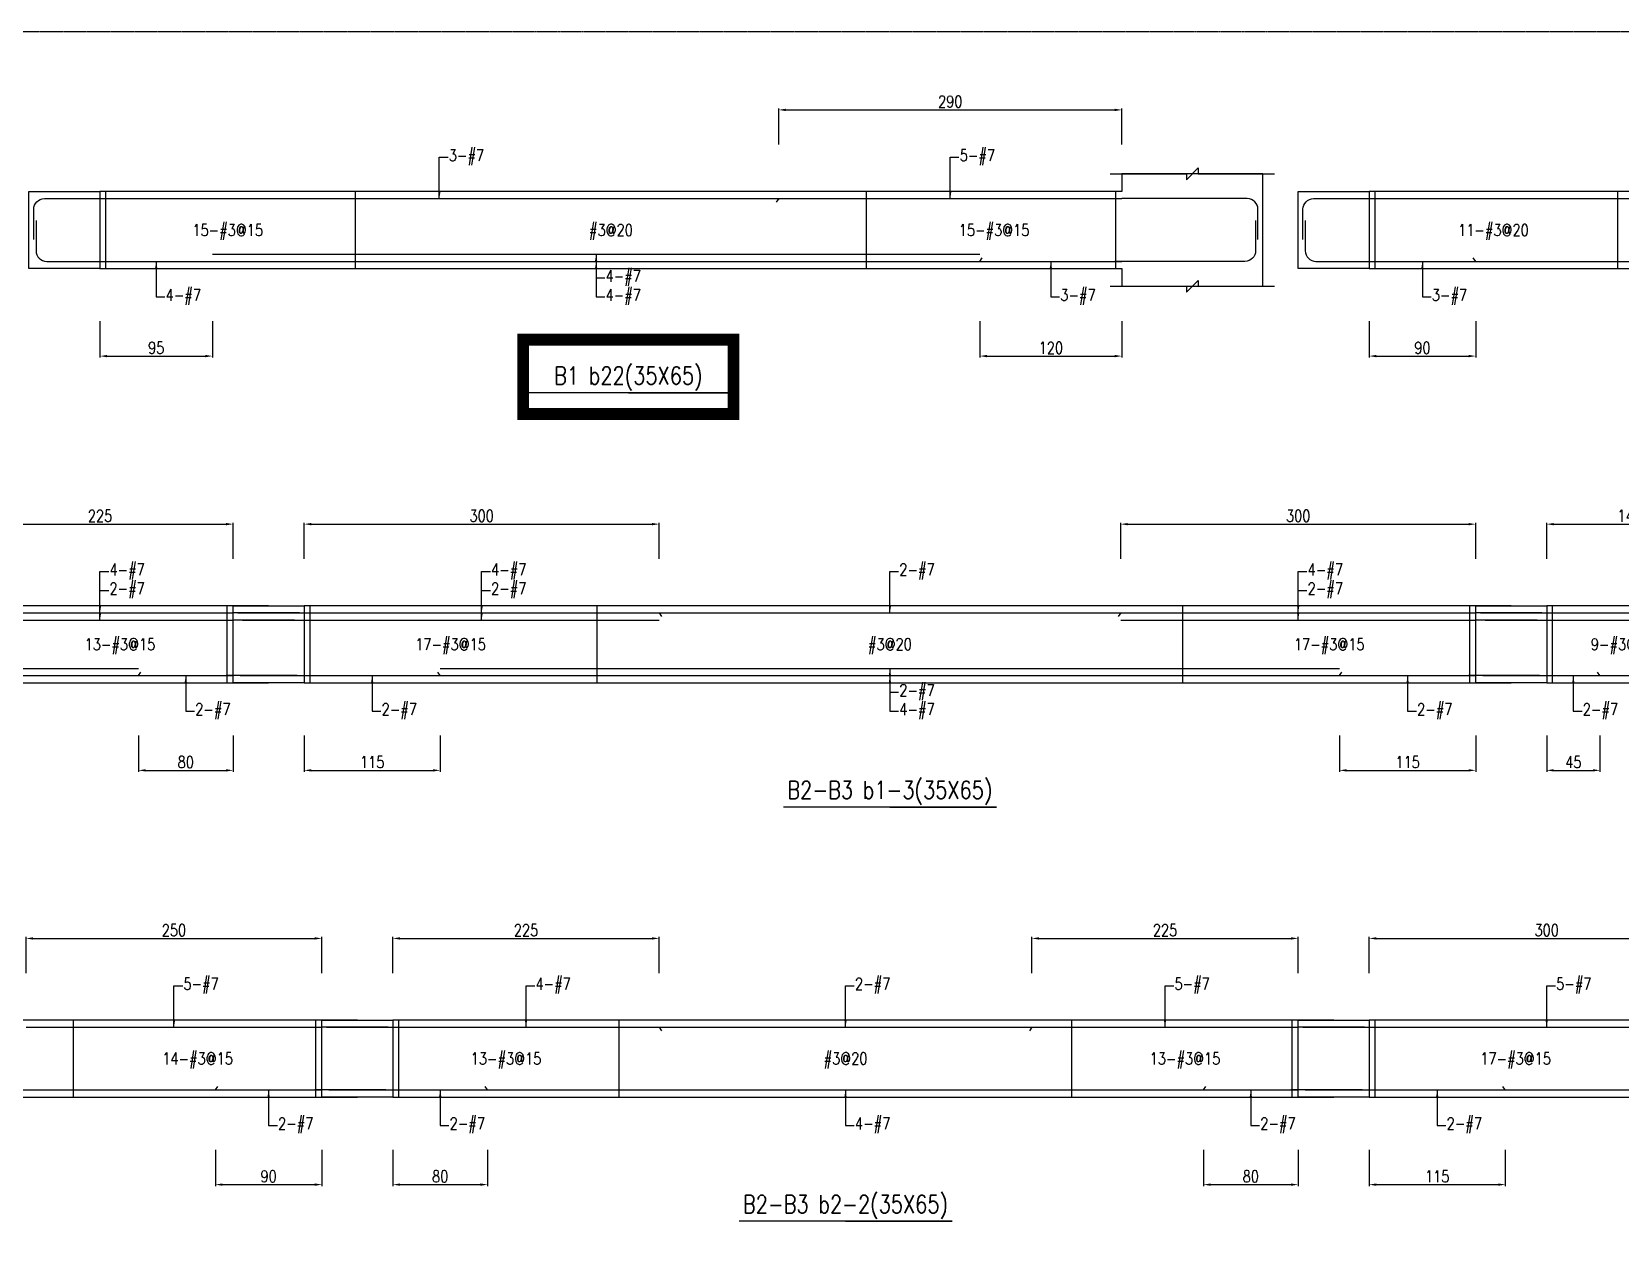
# Model space of a CAD drawing. Header units: millimetres. Extents: x 0 to 84580, y -12276 to 4373.
# Drawn here: x 78877 to 80219, y 1034 to 2069 of the extents above; entities that cross this region are included whole.
import ezdxf
from ezdxf.enums import TextEntityAlignment as Align

# ---------------------------------------------------------------- set-up
doc = ezdxf.new("R2010")
doc.units = ezdxf.units.MM
doc.header["$MEASUREMENT"] = 0
doc.linetypes.add('CENTER', pattern=[2, 1.25, -0.25, 0.25, -0.25])
doc.layers.add('S-CLOUD_2022-0711', color=10, linetype='Continuous', lineweight=0)
for name, color, linetype in [('S-DIM', 2, 'Continuous'), ('S-GRID', 1, 'CENTER'), ('S-LEADER', 2, 'Continuous'), ('S-RC', 130, 'Continuous'), ('S-REINF', 6, 'Continuous'), ('S-TEXT', 2, 'Continuous')]:
    doc.layers.add(name, color=color, linetype=linetype)
doc.styles.add('CS4', font='romans.shx', dxfattribs={"width": 0.8, "bigfont": 'lsp.shx'})
doc.styles.get("Standard").update_dxf_attribs({"font": 'arial.ttf'})
doc.dimstyles.new('ISO-25', dxfattribs={"dimtxt": 2.5, "dimasz": 2.5, "dimexe": 1.25, "dimexo": 0.625, "dimtad": 1, "dimtxsty": 'Standard', "dimcen": 2.5, "dimadec": 0, "dimazin": 0, "dimtfac": 1, "dimtmove": 0, "dimatfit": 3, "dimfxl": 0, "dimarcsym": 0})

# ---------------------------------------------------------------- blocks, each defined once
blk = doc.blocks.new('*D2161')
at = {"layer": 'DEFPOINTS', "color": 0, "transparency": 16777216}
for p in [(79798, 2003), (79508, 1973), (79798, 1973)]:
    blk.add_point(p, dxfattribs=at)
at = {"layer": 'S-DIM', "color": 0, "lineweight": -2, "transparency": 16777216}
for p, q in [((79508, 1973.625), (79508, 2004.25)), ((79514, 2003), (79792, 2003)), ((79798, 1973.625), (79798, 2004.25))]:
    blk.add_line(p, q, dxfattribs=at)
at = {"layer": 'S-DIM', "color": 0, "transparency": 16777216}
for points in [[(79514, 2004), (79514, 2002), (79508, 2003)], [(79792, 2004), (79792, 2002), (79798, 2003)]]:
    blk.add_solid(points, dxfattribs=at)
at = {"layer": 'S-DIM', "color": 0, "transparency": 16777216, "insert": (79653, 2010), "char_height": 10, "attachment_point": 5, "style": 'CS4'}
blk.add_mtext('290', dxfattribs=at)
blk = doc.blocks.new('*D2162')
at = {"layer": 'DEFPOINTS', "color": 0, "transparency": 16777216}
for p in [(78934.5, 1825), (79029.5, 1825), (79029.5, 1795)]:
    blk.add_point(p, dxfattribs=at)
at = {"layer": 'S-DIM', "color": 0, "lineweight": -2, "transparency": 16777216}
for p, q in [((78934.5, 1824.375), (78934.5, 1793.75)), ((79029.5, 1824.375), (79029.5, 1793.75)), ((78940.5, 1795), (79023.5, 1795))]:
    blk.add_line(p, q, dxfattribs=at)
at = {"layer": 'S-DIM', "color": 0, "transparency": 16777216}
for points in [[(78940.5, 1796), (78940.5, 1794), (78934.5, 1795)], [(79023.5, 1796), (79023.5, 1794), (79029.5, 1795)]]:
    blk.add_solid(points, dxfattribs=at)
at = {"layer": 'S-DIM', "color": 0, "transparency": 16777216, "insert": (78982, 1802), "char_height": 10, "attachment_point": 5, "style": 'CS4'}
blk.add_mtext('95', dxfattribs=at)
blk = doc.blocks.new('*D2163')
at = {"layer": 'DEFPOINTS', "color": 0, "transparency": 16777216}
for p in [(79678, 1825), (79798, 1825), (79798, 1795)]:
    blk.add_point(p, dxfattribs=at)
at = {"layer": 'S-DIM', "color": 0, "lineweight": -2, "transparency": 16777216}
for p, q in [((79678, 1824.375), (79678, 1793.75)), ((79798, 1824.375), (79798, 1793.75)), ((79684, 1795), (79792, 1795))]:
    blk.add_line(p, q, dxfattribs=at)
at = {"layer": 'S-DIM', "color": 0, "transparency": 16777216}
for points in [[(79684, 1796), (79684, 1794), (79678, 1795)], [(79792, 1796), (79792, 1794), (79798, 1795)]]:
    blk.add_solid(points, dxfattribs=at)
at = {"layer": 'S-DIM', "color": 0, "transparency": 16777216, "insert": (79738, 1802), "char_height": 10, "attachment_point": 5, "style": 'CS4'}
blk.add_mtext('120', dxfattribs=at)
blk = doc.blocks.new('*D2165')
at = {"layer": 'DEFPOINTS', "color": 0, "transparency": 16777216}
for p in [(80007, 1825), (80097, 1825), (80097, 1795)]:
    blk.add_point(p, dxfattribs=at)
at = {"layer": 'S-DIM', "color": 0, "lineweight": -2, "transparency": 16777216}
for p, q in [((80007, 1824.375), (80007, 1793.75)), ((80097, 1824.375), (80097, 1793.75)), ((80013, 1795), (80091, 1795))]:
    blk.add_line(p, q, dxfattribs=at)
at = {"layer": 'S-DIM', "color": 0, "transparency": 16777216}
for points in [[(80013, 1796), (80013, 1794), (80007, 1795)], [(80091, 1796), (80091, 1794), (80097, 1795)]]:
    blk.add_solid(points, dxfattribs=at)
at = {"layer": 'S-DIM', "color": 0, "transparency": 16777216, "insert": (80052, 1802), "char_height": 10, "attachment_point": 5, "style": 'CS4'}
blk.add_mtext('90', dxfattribs=at)
blk = doc.blocks.new('*D2168')
at = {"layer": 'DEFPOINTS', "color": 0, "transparency": 16777216}
for p in [(79047, 1653), (78822, 1623), (79047, 1623)]:
    blk.add_point(p, dxfattribs=at)
at = {"layer": 'S-DIM', "color": 0, "lineweight": -2, "transparency": 16777216}
for p, q in [((78822, 1623.625), (78822, 1654.25)), ((78828, 1653), (79041, 1653)), ((79047, 1623.625), (79047, 1654.25))]:
    blk.add_line(p, q, dxfattribs=at)
at = {"layer": 'S-DIM', "color": 0, "transparency": 16777216}
for points in [[(78828, 1654), (78828, 1652), (78822, 1653)], [(79041, 1654), (79041, 1652), (79047, 1653)]]:
    blk.add_solid(points, dxfattribs=at)
at = {"layer": 'S-DIM', "color": 0, "transparency": 16777216, "insert": (78934.5, 1660), "char_height": 10, "attachment_point": 5, "style": 'CS4'}
blk.add_mtext('225', dxfattribs=at)
blk = doc.blocks.new('*D2170')
at = {"layer": 'DEFPOINTS', "color": 0, "transparency": 16777216}
for p in [(78967, 1475), (79047, 1475), (79047, 1445)]:
    blk.add_point(p, dxfattribs=at)
at = {"layer": 'S-DIM', "color": 0, "lineweight": -2, "transparency": 16777216}
for p, q in [((78967, 1474.375), (78967, 1443.75)), ((79047, 1474.375), (79047, 1443.75)), ((78973, 1445), (79041, 1445))]:
    blk.add_line(p, q, dxfattribs=at)
at = {"layer": 'S-DIM', "color": 0, "transparency": 16777216}
for points in [[(78973, 1446), (78973, 1444), (78967, 1445)], [(79041, 1446), (79041, 1444), (79047, 1445)]]:
    blk.add_solid(points, dxfattribs=at)
at = {"layer": 'S-DIM', "color": 0, "transparency": 16777216, "insert": (79007, 1452), "char_height": 10, "attachment_point": 5, "style": 'CS4'}
blk.add_mtext('80', dxfattribs=at)
blk = doc.blocks.new('*D2171')
at = {"layer": 'DEFPOINTS', "color": 0, "transparency": 16777216}
for p in [(79407, 1653), (79107, 1623), (79407, 1623)]:
    blk.add_point(p, dxfattribs=at)
at = {"layer": 'S-DIM', "color": 0, "lineweight": -2, "transparency": 16777216}
for p, q in [((79107, 1623.625), (79107, 1654.25)), ((79113, 1653), (79401, 1653)), ((79407, 1623.625), (79407, 1654.25))]:
    blk.add_line(p, q, dxfattribs=at)
at = {"layer": 'S-DIM', "color": 0, "transparency": 16777216}
for points in [[(79113, 1654), (79113, 1652), (79107, 1653)], [(79401, 1654), (79401, 1652), (79407, 1653)]]:
    blk.add_solid(points, dxfattribs=at)
at = {"layer": 'S-DIM', "color": 0, "transparency": 16777216, "insert": (79257, 1660), "char_height": 10, "attachment_point": 5, "style": 'CS4'}
blk.add_mtext('300', dxfattribs=at)
blk = doc.blocks.new('*D2172')
at = {"layer": 'DEFPOINTS', "color": 0, "transparency": 16777216}
for p in [(80097, 1653), (79797, 1623), (80097, 1623)]:
    blk.add_point(p, dxfattribs=at)
at = {"layer": 'S-DIM', "color": 0, "lineweight": -2, "transparency": 16777216}
for p, q in [((79797, 1623.625), (79797, 1654.25)), ((79803, 1653), (80091, 1653)), ((80097, 1623.625), (80097, 1654.25))]:
    blk.add_line(p, q, dxfattribs=at)
at = {"layer": 'S-DIM', "color": 0, "transparency": 16777216}
for points in [[(79803, 1654), (79803, 1652), (79797, 1653)], [(80091, 1654), (80091, 1652), (80097, 1653)]]:
    blk.add_solid(points, dxfattribs=at)
at = {"layer": 'S-DIM', "color": 0, "transparency": 16777216, "insert": (79947, 1660), "char_height": 10, "attachment_point": 5, "style": 'CS4'}
blk.add_mtext('300', dxfattribs=at)
blk = doc.blocks.new('*D2173')
at = {"layer": 'DEFPOINTS', "color": 0, "transparency": 16777216}
for p in [(79107, 1475), (79222, 1475), (79222, 1445)]:
    blk.add_point(p, dxfattribs=at)
at = {"layer": 'S-DIM', "color": 0, "lineweight": -2, "transparency": 16777216}
for p, q in [((79107, 1474.375), (79107, 1443.75)), ((79222, 1474.375), (79222, 1443.75)), ((79113, 1445), (79216, 1445))]:
    blk.add_line(p, q, dxfattribs=at)
at = {"layer": 'S-DIM', "color": 0, "transparency": 16777216}
for points in [[(79113, 1446), (79113, 1444), (79107, 1445)], [(79216, 1446), (79216, 1444), (79222, 1445)]]:
    blk.add_solid(points, dxfattribs=at)
at = {"layer": 'S-DIM', "color": 0, "transparency": 16777216, "insert": (79164.5, 1452), "char_height": 10, "attachment_point": 5, "style": 'CS4'}
blk.add_mtext('115', dxfattribs=at)
blk = doc.blocks.new('*D2174')
at = {"layer": 'DEFPOINTS', "color": 0, "transparency": 16777216}
for p in [(79982, 1475), (80097, 1475), (80097, 1445)]:
    blk.add_point(p, dxfattribs=at)
at = {"layer": 'S-DIM', "color": 0, "lineweight": -2, "transparency": 16777216}
for p, q in [((79982, 1474.375), (79982, 1443.75)), ((80097, 1474.375), (80097, 1443.75)), ((79988, 1445), (80091, 1445))]:
    blk.add_line(p, q, dxfattribs=at)
at = {"layer": 'S-DIM', "color": 0, "transparency": 16777216}
for points in [[(79988, 1446), (79988, 1444), (79982, 1445)], [(80091, 1446), (80091, 1444), (80097, 1445)]]:
    blk.add_solid(points, dxfattribs=at)
at = {"layer": 'S-DIM', "color": 0, "transparency": 16777216, "insert": (80039.5, 1452), "char_height": 10, "attachment_point": 5, "style": 'CS4'}
blk.add_mtext('115', dxfattribs=at)
blk = doc.blocks.new('*D2175')
at = {"layer": 'DEFPOINTS', "color": 0, "transparency": 16777216}
for p in [(80297, 1653), (80157, 1623), (80297, 1623)]:
    blk.add_point(p, dxfattribs=at)
at = {"layer": 'S-DIM', "color": 0, "lineweight": -2, "transparency": 16777216}
for p, q in [((80157, 1623.625), (80157, 1654.25)), ((80163, 1653), (80291, 1653)), ((80297, 1623.625), (80297, 1654.25))]:
    blk.add_line(p, q, dxfattribs=at)
at = {"layer": 'S-DIM', "color": 0, "transparency": 16777216}
for points in [[(80163, 1654), (80163, 1652), (80157, 1653)], [(80291, 1654), (80291, 1652), (80297, 1653)]]:
    blk.add_solid(points, dxfattribs=at)
at = {"layer": 'S-DIM', "color": 0, "transparency": 16777216, "insert": (80227, 1660), "char_height": 10, "attachment_point": 5, "style": 'CS4'}
blk.add_mtext('140', dxfattribs=at)
blk = doc.blocks.new('*D2176')
at = {"layer": 'DEFPOINTS', "color": 0, "transparency": 16777216}
for p in [(80157, 1475), (80202, 1475), (80202, 1445)]:
    blk.add_point(p, dxfattribs=at)
at = {"layer": 'S-DIM', "color": 0, "lineweight": -2, "transparency": 16777216}
for p, q in [((80157, 1474.375), (80157, 1443.75)), ((80202, 1474.375), (80202, 1443.75)), ((80163, 1445), (80196, 1445))]:
    blk.add_line(p, q, dxfattribs=at)
at = {"layer": 'S-DIM', "color": 0, "transparency": 16777216}
for points in [[(80163, 1446), (80163, 1444), (80157, 1445)], [(80196, 1446), (80196, 1444), (80202, 1445)]]:
    blk.add_solid(points, dxfattribs=at)
at = {"layer": 'S-DIM', "color": 0, "transparency": 16777216, "insert": (80179.5, 1452), "char_height": 10, "attachment_point": 5, "style": 'CS4'}
blk.add_mtext('45', dxfattribs=at)
blk = doc.blocks.new('*D2059')
at = {"layer": 'DEFPOINTS', "color": 0, "transparency": 16777216}
for p in [(79122, 1303), (78872, 1273), (79122, 1273)]:
    blk.add_point(p, dxfattribs=at)
at = {"layer": 'S-DIM', "color": 0, "lineweight": -2, "transparency": 16777216}
for p, q in [((78872, 1273.625), (78872, 1304.25)), ((78878, 1303), (79116, 1303)), ((79122, 1273.625), (79122, 1304.25))]:
    blk.add_line(p, q, dxfattribs=at)
at = {"layer": 'S-DIM', "color": 0, "transparency": 16777216}
for points in [[(78878, 1304), (78878, 1302), (78872, 1303)], [(79116, 1304), (79116, 1302), (79122, 1303)]]:
    blk.add_solid(points, dxfattribs=at)
at = {"layer": 'S-DIM', "color": 0, "transparency": 16777216, "insert": (78997, 1310), "char_height": 10, "attachment_point": 5, "style": 'CS4'}
blk.add_mtext('250', dxfattribs=at)
blk = doc.blocks.new('*D2060')
at = {"layer": 'DEFPOINTS', "color": 0, "transparency": 16777216}
for p in [(79032, 1125), (79122, 1125), (79122, 1095)]:
    blk.add_point(p, dxfattribs=at)
at = {"layer": 'S-DIM', "color": 0, "lineweight": -2, "transparency": 16777216}
for p, q in [((79032, 1124.375), (79032, 1093.75)), ((79122, 1124.375), (79122, 1093.75)), ((79038, 1095), (79116, 1095))]:
    blk.add_line(p, q, dxfattribs=at)
at = {"layer": 'S-DIM', "color": 0, "transparency": 16777216}
for points in [[(79038, 1096), (79038, 1094), (79032, 1095)], [(79116, 1096), (79116, 1094), (79122, 1095)]]:
    blk.add_solid(points, dxfattribs=at)
at = {"layer": 'S-DIM', "color": 0, "transparency": 16777216, "insert": (79077, 1102), "char_height": 10, "attachment_point": 5, "style": 'CS4'}
blk.add_mtext('90', dxfattribs=at)
blk = doc.blocks.new('*D2061')
at = {"layer": 'DEFPOINTS', "color": 0, "transparency": 16777216}
for p in [(79407, 1303), (79182, 1273), (79407, 1273)]:
    blk.add_point(p, dxfattribs=at)
at = {"layer": 'S-DIM', "color": 0, "lineweight": -2, "transparency": 16777216}
for p, q in [((79182, 1273.625), (79182, 1304.25)), ((79188, 1303), (79401, 1303)), ((79407, 1273.625), (79407, 1304.25))]:
    blk.add_line(p, q, dxfattribs=at)
at = {"layer": 'S-DIM', "color": 0, "transparency": 16777216}
for points in [[(79188, 1304), (79188, 1302), (79182, 1303)], [(79401, 1304), (79401, 1302), (79407, 1303)]]:
    blk.add_solid(points, dxfattribs=at)
at = {"layer": 'S-DIM', "color": 0, "transparency": 16777216, "insert": (79294.5, 1310), "char_height": 10, "attachment_point": 5, "style": 'CS4'}
blk.add_mtext('225', dxfattribs=at)
blk = doc.blocks.new('*D2062')
at = {"layer": 'DEFPOINTS', "color": 0, "transparency": 16777216}
for p in [(79947, 1303), (79722, 1273), (79947, 1273)]:
    blk.add_point(p, dxfattribs=at)
at = {"layer": 'S-DIM', "color": 0, "lineweight": -2, "transparency": 16777216}
for p, q in [((79722, 1273.625), (79722, 1304.25)), ((79728, 1303), (79941, 1303)), ((79947, 1273.625), (79947, 1304.25))]:
    blk.add_line(p, q, dxfattribs=at)
at = {"layer": 'S-DIM', "color": 0, "transparency": 16777216}
for points in [[(79728, 1304), (79728, 1302), (79722, 1303)], [(79941, 1304), (79941, 1302), (79947, 1303)]]:
    blk.add_solid(points, dxfattribs=at)
at = {"layer": 'S-DIM', "color": 0, "transparency": 16777216, "insert": (79834.5, 1310), "char_height": 10, "attachment_point": 5, "style": 'CS4'}
blk.add_mtext('225', dxfattribs=at)
blk = doc.blocks.new('*D2063')
at = {"layer": 'DEFPOINTS', "color": 0, "transparency": 16777216}
for p in [(79182, 1125), (79262, 1125), (79262, 1095)]:
    blk.add_point(p, dxfattribs=at)
at = {"layer": 'S-DIM', "color": 0, "lineweight": -2, "transparency": 16777216}
for p, q in [((79182, 1124.375), (79182, 1093.75)), ((79262, 1124.375), (79262, 1093.75)), ((79188, 1095), (79256, 1095))]:
    blk.add_line(p, q, dxfattribs=at)
at = {"layer": 'S-DIM', "color": 0, "transparency": 16777216}
for points in [[(79188, 1096), (79188, 1094), (79182, 1095)], [(79256, 1096), (79256, 1094), (79262, 1095)]]:
    blk.add_solid(points, dxfattribs=at)
at = {"layer": 'S-DIM', "color": 0, "transparency": 16777216, "insert": (79222, 1102), "char_height": 10, "attachment_point": 5, "style": 'CS4'}
blk.add_mtext('80', dxfattribs=at)
blk = doc.blocks.new('*D2064')
at = {"layer": 'DEFPOINTS', "color": 0, "transparency": 16777216}
for p in [(79867, 1125), (79947, 1125), (79947, 1095)]:
    blk.add_point(p, dxfattribs=at)
at = {"layer": 'S-DIM', "color": 0, "lineweight": -2, "transparency": 16777216}
for p, q in [((79867, 1124.375), (79867, 1093.75)), ((79947, 1124.375), (79947, 1093.75)), ((79873, 1095), (79941, 1095))]:
    blk.add_line(p, q, dxfattribs=at)
at = {"layer": 'S-DIM', "color": 0, "transparency": 16777216}
for points in [[(79873, 1096), (79873, 1094), (79867, 1095)], [(79941, 1096), (79941, 1094), (79947, 1095)]]:
    blk.add_solid(points, dxfattribs=at)
at = {"layer": 'S-DIM', "color": 0, "transparency": 16777216, "insert": (79907, 1102), "char_height": 10, "attachment_point": 5, "style": 'CS4'}
blk.add_mtext('80', dxfattribs=at)
blk = doc.blocks.new('*D2065')
at = {"layer": 'DEFPOINTS', "color": 0, "transparency": 16777216}
for p in [(80307, 1303), (80007, 1273), (80307, 1273)]:
    blk.add_point(p, dxfattribs=at)
at = {"layer": 'S-DIM', "color": 0, "lineweight": -2, "transparency": 16777216}
for p, q in [((80007, 1273.625), (80007, 1304.25)), ((80013, 1303), (80301, 1303)), ((80307, 1273.625), (80307, 1304.25))]:
    blk.add_line(p, q, dxfattribs=at)
at = {"layer": 'S-DIM', "color": 0, "transparency": 16777216}
for points in [[(80013, 1304), (80013, 1302), (80007, 1303)], [(80301, 1304), (80301, 1302), (80307, 1303)]]:
    blk.add_solid(points, dxfattribs=at)
at = {"layer": 'S-DIM', "color": 0, "transparency": 16777216, "insert": (80157, 1310), "char_height": 10, "attachment_point": 5, "style": 'CS4'}
blk.add_mtext('300', dxfattribs=at)
blk = doc.blocks.new('*D2066')
at = {"layer": 'DEFPOINTS', "color": 0, "transparency": 16777216}
for p in [(80007, 1125), (80122, 1125), (80122, 1095)]:
    blk.add_point(p, dxfattribs=at)
at = {"layer": 'S-DIM', "color": 0, "lineweight": -2, "transparency": 16777216}
for p, q in [((80007, 1124.375), (80007, 1093.75)), ((80122, 1124.375), (80122, 1093.75)), ((80013, 1095), (80116, 1095))]:
    blk.add_line(p, q, dxfattribs=at)
at = {"layer": 'S-DIM', "color": 0, "transparency": 16777216}
for points in [[(80013, 1096), (80013, 1094), (80007, 1095)], [(80116, 1096), (80116, 1094), (80122, 1095)]]:
    blk.add_solid(points, dxfattribs=at)
at = {"layer": 'S-DIM', "color": 0, "transparency": 16777216, "insert": (80064.5, 1102), "char_height": 10, "attachment_point": 5, "style": 'CS4'}
blk.add_mtext('115', dxfattribs=at)

msp = doc.modelspace()

# ---------------------------------------------------------------- linework, layer by layer
at = {"layer": 'S-CLOUD_2022-0711'}
msp.add_lwpolyline([(79292.14, 1746, 10, 10, 0), (79469.86, 1746, 10, 10, 0), (79469.86, 1808.86, 10, 10, 0), (79292.14, 1808.86, 10, 10, 0), (79292.14, 1746, 0, 0, 0)], format="xyseb", dxfattribs=at)
at = {"layer": 'S-GRID'}
msp.add_lwpolyline([(78122, 0), (81351, 0), (81351, 2069), (78122, 2069), (78122, 0)], dxfattribs=at)
msp.add_lwpolyline([(78122, 0), (81351, 0), (81351, 2069), (78122, 2069), (78122, 0)], dxfattribs=at)
at = {"layer": 'S-RC'}
for points in [[(79788, 1949), (79852.5, 1948.987), (79852.499, 1943.987), (79862.501, 1953.985), (79862.5, 1948.985), (79927, 1948.973)], [(79798, 1869), (79798, 1854), (79917, 1854), (79917, 1949), (79798, 1949), (79798, 1934)], [(78934.5, 1869), (78874.5, 1869), (78874.5, 1934), (78934.5, 1934), (78934.5, 1869)], [(79798, 1934), (78934.5, 1934)], [(80007, 1869), (79947, 1869), (79947, 1934), (80007, 1934), (80007, 1869)], [(80877, 1934), (80007, 1934)], [(78934.5, 1869), (79798, 1869)], [(80007, 1869), (80877, 1869)], [(79788, 1854), (79852.5, 1853.987), (79852.499, 1848.987), (79862.501, 1858.985), (79862.5, 1853.985), (79927, 1853.973)], [(79381, 1764), (79471, 1764), (79291, 1764)], [(79077, 1584), (78282, 1584)], [(79107, 1519), (79047, 1519), (79047, 1584), (79107, 1584), (79107, 1519)], [(79107, 1519), (79047, 1519), (79047, 1584), (79107, 1584), (79107, 1519)], [(80127, 1584), (79107, 1584)], [(80157, 1519), (80097, 1519), (80097, 1584), (80157, 1584), (80157, 1519)], [(80157, 1519), (80097, 1519), (80097, 1584), (80157, 1584), (80157, 1519)], [(80697, 1584), (80157, 1584)], [(78282, 1519), (79077, 1519)], [(79107, 1519), (80127, 1519)], [(80157, 1519), (80697, 1519)], [(79602, 1414), (79692, 1414), (79512, 1414)], [(79152, 1234), (78282, 1234)], [(79182, 1169), (79122, 1169), (79122, 1234), (79182, 1234), (79182, 1169)], [(79182, 1169), (79122, 1169), (79122, 1234), (79182, 1234), (79182, 1169)], [(79977, 1234), (79182, 1234)], [(80007, 1169), (79947, 1169), (79947, 1234), (80007, 1234), (80007, 1169)], [(80007, 1169), (79947, 1169), (79947, 1234), (80007, 1234), (80007, 1169)], [(81027, 1234), (80007, 1234)], [(78282, 1169), (79152, 1169)], [(79182, 1169), (79977, 1169)], [(80007, 1169), (81027, 1169)], [(79564.5, 1064), (79654.5, 1064), (79474.5, 1064)]]:
    msp.add_lwpolyline(points, dxfattribs=at)
at = {"layer": 'S-REINF', "color": 1}
for points in [[(78939.5, 1869), (78939.5, 1934)], [(79150.375, 1869), (79150.375, 1934)], [(79582.125, 1869), (79582.125, 1934)], [(79793, 1869), (79793, 1934)], [(80012, 1869), (80012, 1934)], [(80217, 1869), (80217, 1934)], [(79042, 1519), (79042, 1584)], [(79112, 1519), (79112, 1584)], [(79354.5, 1519), (79354.5, 1584)], [(79849.5, 1519), (79849.5, 1584)], [(80092, 1519), (80092, 1584)], [(80162, 1519), (80162, 1584)], [(78912, 1169), (78912, 1234)], [(79117, 1169), (79117, 1234)], [(79187, 1169), (79187, 1234)], [(79373.25, 1169), (79373.25, 1234)], [(79755.75, 1169), (79755.75, 1234)], [(79942, 1169), (79942, 1234)], [(80012, 1169), (80012, 1234)]]:
    msp.add_lwpolyline(points, dxfattribs=at)
at = {"layer": 'S-REINF'}
for points in [[(78878.5, 1893.5), (78878.5, 1919, -0.41421356), (78887.5, 1928), (78934.5, 1928)], [(79913, 1893.5), (79913, 1919, 0.41421356), (79904, 1928), (79798, 1928)], [(79951, 1893.5), (79951, 1919, -0.41421356), (79960, 1928), (80007, 1928)], [(78880.5, 1909.5), (78880.5, 1884, 0.41421356), (78889.5, 1875), (78934.5, 1875)], [(79911, 1909.5), (79911, 1884, -0.41421356), (79902, 1875), (79792, 1875)], [(79953, 1909.5), (79953, 1884, 0.41421356), (79962, 1875), (80007, 1875)]]:
    msp.add_lwpolyline(points, format="xyb", dxfattribs=at)
for points in [[(78934.5, 1928), (79508, 1928)], [(79508, 1928), (79506, 1925)], [(79508, 1928), (79798, 1928)], [(80007, 1928), (80597, 1928)], [(79029.5, 1881), (79678, 1881)], [(78934.5, 1875), (79029.5, 1875)], [(79029.5, 1875), (79678, 1875)], [(79678, 1875), (79680, 1878)], [(79678, 1875), (79798, 1875)], [(80007, 1875), (80097, 1875)], [(80097, 1875), (80095, 1878)], [(80097, 1875), (80757, 1875)], [(78822, 1578), (79047, 1578)], [(78822, 1572), (79047, 1572)], [(79103, 1578), (79047, 1578)], [(79099, 1572), (79047, 1572)], [(79051, 1578), (79107, 1578)], [(79055, 1572), (79107, 1572)], [(79107, 1578), (79407, 1578)], [(79107, 1572), (79407, 1572)], [(79407, 1578), (79409, 1575)], [(79407, 1578), (79797, 1578)], [(79797, 1578), (79795, 1575)], [(79797, 1578), (80097, 1578)], [(79797, 1572), (80097, 1572)], [(80153, 1578), (80097, 1578)], [(80149, 1572), (80097, 1572)], [(80101, 1578), (80157, 1578)], [(80105, 1572), (80157, 1572)], [(80157, 1578), (80297, 1578)], [(80157, 1572), (80297, 1572)], [(78362, 1531), (78967, 1531)], [(79222, 1531), (79982, 1531)], [(78362, 1525), (78967, 1525)], [(78967, 1525), (78969, 1528)], [(78967, 1525), (79047, 1525)], [(79101, 1525), (79041, 1525)], [(79053, 1525), (79107, 1525)], [(79107, 1525), (79222, 1525)], [(79222, 1525), (79220, 1528)], [(79222, 1525), (79982, 1525)], [(79982, 1525), (79984, 1528)], [(79982, 1525), (80097, 1525)], [(80151, 1525), (80091, 1525)], [(80103, 1525), (80157, 1525)], [(80157, 1525), (80202, 1525)], [(80202, 1525), (80200, 1528)], [(80202, 1525), (80667, 1525)], [(78872, 1228), (79122, 1228)], [(79178, 1228), (79122, 1228)], [(79126, 1228), (79182, 1228)], [(79182, 1228), (79407, 1228)], [(79407, 1228), (79409, 1225)], [(79407, 1228), (79722, 1228)], [(79722, 1228), (79720, 1225)], [(79722, 1228), (79947, 1228)], [(80003, 1228), (79947, 1228)], [(79951, 1228), (80007, 1228)], [(80007, 1228), (80307, 1228)], [(78282, 1175), (79032, 1175)], [(79032, 1175), (79034, 1178)], [(79032, 1175), (79122, 1175)], [(79176, 1175), (79116, 1175)], [(79128, 1175), (79182, 1175)], [(79182, 1175), (79262, 1175)], [(79262, 1175), (79260, 1178)], [(79262, 1175), (79867, 1175)], [(79867, 1175), (79869, 1178)], [(79867, 1175), (79947, 1175)], [(80001, 1175), (79941, 1175)], [(79953, 1175), (80007, 1175)], [(80007, 1175), (80122, 1175)], [(80122, 1175), (80120, 1178)], [(80122, 1175), (80882, 1175)]]:
    msp.add_lwpolyline(points, dxfattribs=at)

# ---------------------------------------------------------------- texts
at = {"layer": 'S-LEADER', "char_height": 10, "attachment_point": 4, "style": 'CS4'}
for s, insert in [('3-#7', (79229.25, 1963)), ('5-#7', (79661, 1963)), ('4-#7', (79361.75, 1861)), ('4-#7', (78990, 1845)), ('4-#7', (79361.75, 1845)), ('3-#7', (79746, 1845)), ('3-#7', (80060, 1845)), ('4-#7', (78942.5, 1613)), ('4-#7', (79265, 1613)), ('2-#7', (79610, 1613)), ('4-#7', (79955, 1613)), ('2-#7', (78942.5, 1597)), ('2-#7', (79265, 1597)), ('2-#7', (79955, 1597)), ('2-#7', (79610, 1511)), ('2-#7', (79015, 1495)), ('2-#7', (79172.5, 1495)), ('4-#7', (79610, 1495)), ('2-#7', (80047.5, 1495)), ('2-#7', (80187.5, 1495)), ('5-#7', (79005, 1263)), ('4-#7', (79302.5, 1263)), ('2-#7', (79572.5, 1263)), ('5-#7', (79842.5, 1263)), ('5-#7', (80165, 1263)), ('2-#7', (79085, 1145)), ('2-#7', (79230, 1145)), ('4-#7', (79572.5, 1145)), ('2-#7', (79915, 1145)), ('2-#7', (80072.5, 1145))]:
    msp.add_mtext(s, dxfattribs=dict(at, insert=insert))
at = {"layer": 'S-RC', "style": 'CS4', "width": 0.8}
for s, p in [('B1 b22(35X65)', (79381, 1771)), ('B2-B3 b1-3(35X65)', (79602, 1421)), ('B2-B3 b2-2(35X65)', (79564.5, 1071))]:
    msp.add_text(s, height=15, dxfattribs=at).set_placement(p, align=Align.CENTER)
at = {"layer": 'S-TEXT', "color": 1, "style": 'CS4', "width": 0.8}
for s, p in [('15-#3@15', (79042.438, 1896.5)), ('#3@20', (79366.25, 1896.5)), ('15-#3@15', (79690.062, 1896.5)), ('11-#3@20', (80112, 1896.5)), ('13-#3@15', (78951.375, 1546.5)), ('17-#3@15', (79230.75, 1546.5)), ('#3@20', (79602, 1546.5)), ('17-#3@15', (79973.25, 1546.5)), ('9-#3@15', (80220.75, 1546.5)), ('14-#3@15', (79017, 1196.5)), ('13-#3@15', (79277.625, 1196.5)), ('#3@20', (79564.5, 1196.5)), ('13-#3@15', (79851.375, 1196.5)), ('17-#3@15', (80130.75, 1196.5))]:
    msp.add_text(s, height=10, dxfattribs=at).set_placement(p, align=Align.CENTER)

# ---------------------------------------------------------------- dimensions: what is measured, and where the dimension line sits
at = {"layer": 'S-DIM'}
for p1, p2, distance, picture, middle in [((79508, 1973), (79798, 1973), 30, '*D2161', (79653, 2010)), ((78934.5, 1825), (79029.5, 1825), -30, '*D2162', (78982, 1802)), ((79678, 1825), (79798, 1825), -30, '*D2163', (79738, 1802)), ((80007, 1825), (80097, 1825), -30, '*D2165', (80052, 1802)), ((78822, 1623), (79047, 1623), 30, '*D2168', (78934.5, 1660)), ((79107, 1623), (79407, 1623), 30, '*D2171', (79257, 1660)), ((79797, 1623), (80097, 1623), 30, '*D2172', (79947, 1660)), ((80157, 1623), (80297, 1623), 30, '*D2175', (80227, 1660)), ((78967, 1475), (79047, 1475), -30, '*D2170', (79007, 1452)), ((79107, 1475), (79222, 1475), -30, '*D2173', (79164.5, 1452)), ((79982, 1475), (80097, 1475), -30, '*D2174', (80039.5, 1452)), ((80157, 1475), (80202, 1475), -30, '*D2176', (80179.5, 1452)), ((78872, 1273), (79122, 1273), 30, '*D2059', (78997, 1310)), ((79182, 1273), (79407, 1273), 30, '*D2061', (79294.5, 1310)), ((79722, 1273), (79947, 1273), 30, '*D2062', (79834.5, 1310)), ((80007, 1273), (80307, 1273), 30, '*D2065', (80157, 1310)), ((79032, 1125), (79122, 1125), -30, '*D2060', (79077, 1102)), ((79182, 1125), (79262, 1125), -30, '*D2063', (79222, 1102)), ((79867, 1125), (79947, 1125), -30, '*D2064', (79907, 1102)), ((80007, 1125), (80122, 1125), -30, '*D2066', (80064.5, 1102))]:
    dim = msp.add_aligned_dim(p1=p1, p2=p2, distance=distance, dimstyle='ISO-25', override={"dimtxt": 10, "dimasz": 6, "dimgap": 2, "dimtxsty": 'CS4'}, dxfattribs=at)
    dim.commit()
    dim.dimension.update_dxf_attribs({"geometry": picture, "text_midpoint": middle})

# ---------------------------------------------------------------- leaders
at = {"layer": 'S-LEADER', "annotation_type": 0, "has_hookline": 1, "hookline_direction": 0, "text_width": 30.857}
for points in [[(79221.25, 1928), (79221.25, 1963), (79228.625, 1963)], [(79653, 1928), (79653, 1963), (79660.375, 1963)], [(79353.75, 1881), (79353.75, 1861), (79361.125, 1861)], [(78982, 1875), (78982, 1845), (78989.375, 1845)], [(79353.75, 1875), (79353.75, 1845), (79361.125, 1845)], [(79738, 1875), (79738, 1845), (79745.375, 1845)], [(80052, 1875), (80052, 1845), (80059.375, 1845)], [(78934.5, 1578), (78934.5, 1613), (78941.875, 1613)], [(79257, 1578), (79257, 1613), (79264.375, 1613)], [(79602, 1578), (79602, 1613), (79609.375, 1613)], [(79947, 1578), (79947, 1613), (79954.375, 1613)], [(78934.5, 1572), (78934.5, 1597), (78941.875, 1597)], [(79257, 1572), (79257, 1597), (79264.375, 1597)], [(79947, 1572), (79947, 1597), (79954.375, 1597)], [(79602, 1531), (79602, 1511), (79609.375, 1511)], [(79007, 1525), (79007, 1495), (79014.375, 1495)], [(79164.5, 1525), (79164.5, 1495), (79171.875, 1495)], [(79602, 1525), (79602, 1495), (79609.375, 1495)], [(80039.5, 1525), (80039.5, 1495), (80046.875, 1495)], [(80179.5, 1525), (80179.5, 1495), (80186.875, 1495)], [(78997, 1228), (78997, 1263), (79004.375, 1263)], [(79294.5, 1228), (79294.5, 1263), (79301.875, 1263)], [(79564.5, 1228), (79564.5, 1263), (79571.875, 1263)], [(79834.5, 1228), (79834.5, 1263), (79841.875, 1263)], [(80157, 1228), (80157, 1263), (80164.375, 1263)], [(79077, 1175), (79077, 1145), (79084.375, 1145)], [(79222, 1175), (79222, 1145), (79229.375, 1145)], [(79564.5, 1175), (79564.5, 1145), (79571.875, 1145)], [(79907, 1175), (79907, 1145), (79914.375, 1145)], [(80064.5, 1175), (80064.5, 1145), (80071.875, 1145)]]:
    msp.add_leader(points, dimstyle='ISO-25', override={"dimasz": 6, "dimtad": 0}, dxfattribs=at)

doc.saveas('drawing.dxf')
